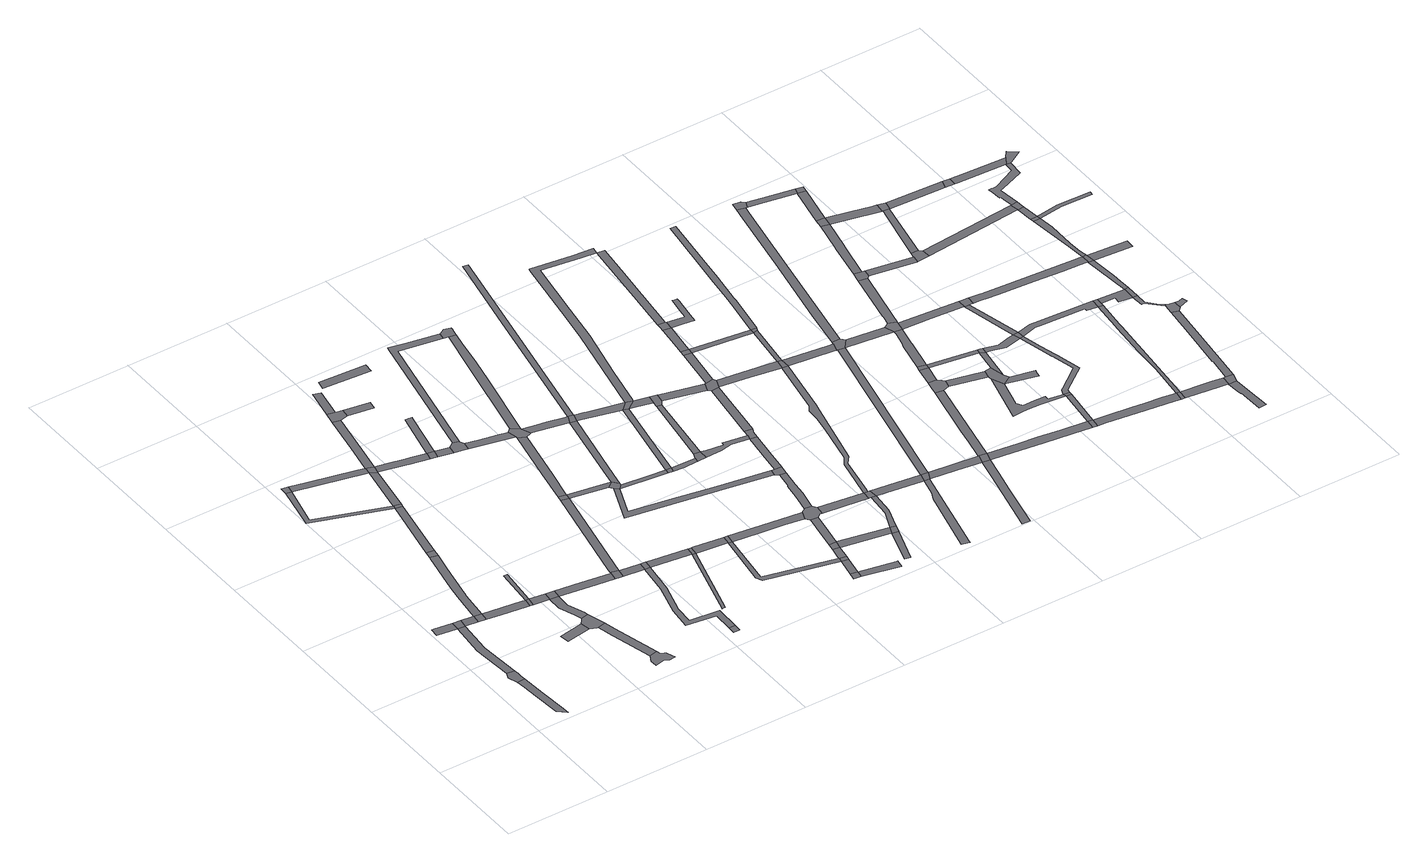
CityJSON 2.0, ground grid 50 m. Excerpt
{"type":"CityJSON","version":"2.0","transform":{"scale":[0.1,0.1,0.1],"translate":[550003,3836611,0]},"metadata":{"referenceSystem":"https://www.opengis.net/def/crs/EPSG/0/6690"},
"CityObjects":{
"road1":{"type":"Road","attributes":{"RoadStructureAttribute.sectionType":"1"},"geometry":[{"type":"MultiSurface","lod":"1","boundaries":[[[0,1,2,3,4,5,6,7,8,9]]]}]},
"road2":{"type":"Road","geometry":[{"type":"MultiSurface","lod":"1","boundaries":[[[10,11,12,4,3,13,14,15]]]}]},
"road3":{"type":"Road","attributes":{"RoadStructureAttribute.sectionType":"1"},"geometry":[{"type":"MultiSurface","lod":"1","boundaries":[[[16,17,10,15,18,19,20]]]}]},
"road4":{"type":"Road","attributes":{"RoadStructureAttribute.sectionType":"1"},"geometry":[{"type":"MultiSurface","lod":"1","boundaries":[[[21,22,23,24,16,25]]]}]},
"road5":{"type":"Road","geometry":[{"type":"MultiSurface","lod":"1","boundaries":[[[25,16,20,26]]]}]},
"road6":{"type":"Road","attributes":{"RoadStructureAttribute.sectionType":"1"},"geometry":[{"type":"MultiSurface","lod":"1","boundaries":[[[27,26,20,28,29,30]]]}]},
"road7":{"type":"Road","geometry":[{"type":"MultiSurface","lod":"1","boundaries":[[[30,29,31,32]]]}]},
"road8":{"type":"Road","attributes":{"RoadStructureAttribute.sectionType":"1"},"geometry":[{"type":"MultiSurface","lod":"1","boundaries":[[[33,34,35,36,30,32,37,38,39,40,41]]]}]},
"road9":{"type":"Road","attributes":{"RoadStructureAttribute.sectionType":"1"},"geometry":[{"type":"MultiSurface","lod":"1","boundaries":[[[42,32,31,43,44,45,46]]]}]},
"road10":{"type":"Road","geometry":[{"type":"MultiSurface","lod":"1","boundaries":[[[47,48,49,50]]]}]},
"road11":{"type":"Road","geometry":[{"type":"MultiSurface","lod":"1","boundaries":[[[51,52,53,54]]]}]},
"road12":{"type":"Road","geometry":[{"type":"MultiSurface","lod":"1","boundaries":[[[46,45,55,56]]]}]},
"road13":{"type":"Road","geometry":[{"type":"MultiSurface","lod":"1","boundaries":[[[57,33,41,58]]]}]},
"road14":{"type":"Road","attributes":{"RoadStructureAttribute.sectionType":"1"},"geometry":[{"type":"MultiSurface","lod":"1","boundaries":[[[52,59,60,61,62,53]]]}]},
"road15":{"type":"Road","attributes":{"RoadStructureAttribute.sectionType":"1"},"geometry":[{"type":"MultiSurface","lod":"1","boundaries":[[[56,55,63,64]]]}]},
"road16":{"type":"Road","geometry":[{"type":"MultiSurface","lod":"1","boundaries":[[[65,66,46,56]]]}]},
"road17":{"type":"Road","geometry":[{"type":"MultiSurface","lod":"1","boundaries":[[[67,68,69,70,71,72,73,74,75,76,77,78,79,80]]]}]},
"road18":{"type":"Road","geometry":[{"type":"MultiSurface","lod":"1","boundaries":[[[81,82,83,47,50,84,85,86]]]}]},
"road19":{"type":"Road","attributes":{"RoadStructureAttribute.sectionType":"1"},"geometry":[{"type":"MultiSurface","lod":"1","boundaries":[[[87,86,85,88,89,73,72]]]}]},
"road20":{"type":"Road","attributes":{"RoadStructureAttribute.sectionType":"1"},"geometry":[{"type":"MultiSurface","lod":"1","boundaries":[[[63,90,91,92,93,82,81,94,95,96,97]]]}]},
"road21":{"type":"Road","attributes":{"RoadStructureAttribute.sectionType":"1"},"geometry":[{"type":"MultiSurface","lod":"1","boundaries":[[[60,57,58,98,99]]]}]},
"road22":{"type":"Road","geometry":[{"type":"MultiSurface","lod":"1","boundaries":[[[64,63,97,100]]]}]},
"road23":{"type":"Road","attributes":{"RoadStructureAttribute.sectionType":"1"},"geometry":[{"type":"MultiSurface","lod":"1","boundaries":[[[101,102,54,53,103,104]]]}]},
"road24":{"type":"Road","geometry":[{"type":"MultiSurface","lod":"1","boundaries":[[[61,60,99,105]]]}]},
"road25":{"type":"Road","attributes":{"RoadStructureAttribute.sectionType":"1"},"geometry":[{"type":"MultiSurface","lod":"1","boundaries":[[[103,61,105,106,107]]]}]},
"road26":{"type":"Road","attributes":{"RoadStructureAttribute.sectionType":"1"},"geometry":[{"type":"MultiSurface","lod":"1","boundaries":[[[108,109,100,97,110,111,112]]]}]},
"road27":{"type":"Road","geometry":[{"type":"MultiSurface","lod":"1","boundaries":[[[104,103,107,113]]]}]},
"road28":{"type":"Road","geometry":[{"type":"MultiSurface","lod":"1","boundaries":[[[114,112,111,115,116,117]]]}]},
"road29":{"type":"Road","attributes":{"RoadStructureAttribute.sectionType":"1"},"geometry":[{"type":"MultiSurface","lod":"1","boundaries":[[[118,119,104,113,120,121]]]}]},
"road30":{"type":"Road","geometry":[{"type":"MultiSurface","lod":"1","boundaries":[[[122,123,124,125]]]}]},
"road31":{"type":"Road","attributes":{"RoadStructureAttribute.sectionType":"1"},"geometry":[{"type":"MultiSurface","lod":"1","boundaries":[[[126,127,128,113,107,129,130,131,132,133,134]]]}]},
"road32":{"type":"Road","attributes":{"RoadStructureAttribute.sectionType":"1"},"geometry":[{"type":"MultiSurface","lod":"1","boundaries":[[[135,136,137,138,139,122,125,140,141,142,143,144]]]}]},
"road33":{"type":"Road","attributes":{"RoadStructureAttribute.sectionType":"1"},"geometry":[{"type":"MultiSurface","lod":"1","boundaries":[[[145,146,117,116,147,135,148]]]}]},
"road34":{"type":"Road","geometry":[{"type":"MultiSurface","lod":"1","boundaries":[[[149,118,121,150,151,152]]]}]},
"road35":{"type":"Road","geometry":[{"type":"MultiSurface","lod":"1","boundaries":[[[148,135,144,153]]]}]},
"road36":{"type":"Road","attributes":{"RoadStructureAttribute.sectionType":"1"},"geometry":[{"type":"MultiSurface","lod":"1","boundaries":[[[154,155,114,117,156,157]]]}]},
"road37":{"type":"Road","attributes":{"RoadStructureAttribute.sectionType":"1"},"geometry":[{"type":"MultiSurface","lod":"1","boundaries":[[[158,149,152,159]]]}]},
"road38":{"type":"Road","geometry":[{"type":"MultiSurface","lod":"1","boundaries":[[[134,133,160,161]]]}]},
"road39":{"type":"Road","attributes":{"RoadStructureAttribute.sectionType":"1"},"geometry":[{"type":"MultiSurface","lod":"1","boundaries":[[[162,163,161,160,164,165]]]}]},
"road40":{"type":"Road","attributes":{"RoadStructureAttribute.sectionType":"1"},"geometry":[{"type":"MultiSurface","lod":"1","boundaries":[[[166,167,168,169,170,171]]]}]},
"road41":{"type":"Road","geometry":[{"type":"MultiSurface","lod":"1","boundaries":[[[172,173,151,150]]]}]},
"road42":{"type":"Road","attributes":{"RoadStructureAttribute.sectionType":"1"},"geometry":[{"type":"MultiSurface","lod":"1","boundaries":[[[174,153,144,175,176,166,177]]]}]},
"road43":{"type":"Road","geometry":[{"type":"MultiSurface","lod":"1","boundaries":[[[178,179,180,181,134,161]]]}]},
"road44":{"type":"Road","geometry":[{"type":"MultiSurface","lod":"1","boundaries":[[[182,183,165,164,184,185,186,187,188]]]}]},
"road45":{"type":"Road","geometry":[{"type":"MultiSurface","lod":"1","boundaries":[[[189,154,157,190]]]}]},
"road46":{"type":"Road","geometry":[{"type":"MultiSurface","lod":"1","boundaries":[[[177,166,171,191]]]}]},
"road47":{"type":"Road","attributes":{"RoadStructureAttribute.sectionType":"1"},"geometry":[{"type":"MultiSurface","lod":"1","boundaries":[[[192,193,194,195]]]}]},
"road48":{"type":"Road","attributes":{"RoadStructureAttribute.sectionType":"1"},"geometry":[{"type":"MultiSurface","lod":"1","boundaries":[[[196,197,189,190,198,199]]]}]},
"road49":{"type":"Road","attributes":{"RoadStructureAttribute.sectionType":"1"},"geometry":[{"type":"MultiSurface","lod":"1","boundaries":[[[190,157,200,201]]]}]},
"road50":{"type":"Road","attributes":{"RoadStructureAttribute.sectionType":"1"},"geometry":[{"type":"MultiSurface","lod":"1","boundaries":[[[202,203,186,185,204,205]]]}]},
"road51":{"type":"Road","attributes":{"RoadStructureAttribute.sectionType":"1"},"geometry":[{"type":"MultiSurface","lod":"1","boundaries":[[[206,191,171,207,208,209,210,211]]]}]},
"road52":{"type":"Road","geometry":[{"type":"MultiSurface","lod":"1","boundaries":[[[201,200,212,213,214,215,216,217,218]]]}]},
"road53":{"type":"Road","geometry":[{"type":"MultiSurface","lod":"1","boundaries":[[[211,210,219,220]]]}]},
"road54":{"type":"Road","geometry":[{"type":"MultiSurface","lod":"1","boundaries":[[[221,205,204,196,199,222,223,224]]]}]},
"road55":{"type":"Road","attributes":{"RoadStructureAttribute.sectionType":"1"},"geometry":[{"type":"MultiSurface","lod":"1","boundaries":[[[210,225,226,227,228,229,230,219]]]}]},
"road56":{"type":"Road","attributes":{"RoadStructureAttribute.sectionType":"1"},"geometry":[{"type":"MultiSurface","lod":"1","boundaries":[[[231,232,233,234,182,188,235,236,237]]]}]},
"road57":{"type":"Road","attributes":{"RoadStructureAttribute.sectionType":"1"},"geometry":[{"type":"MultiSurface","lod":"1","boundaries":[[[238,216,215,239,240,241]]]}]},
"road58":{"type":"Road","attributes":{"RoadStructureAttribute.sectionType":"1"},"geometry":[{"type":"MultiSurface","lod":"1","boundaries":[[[242,243,201,218,244,245]]]}]},
"road59":{"type":"Road","attributes":{"RoadStructureAttribute.sectionType":"1"},"geometry":[{"type":"MultiSurface","lod":"1","boundaries":[[[246,247,248,249,224,223,250,242,251]]]}]},
"road60":{"type":"Road","geometry":[{"type":"MultiSurface","lod":"1","boundaries":[[[252,253,254,255]]]}]},
"road61":{"type":"Road","attributes":{"RoadStructureAttribute.sectionType":"1"},"geometry":[{"type":"MultiSurface","lod":"1","boundaries":[[[256,220,219,257,258,259,260]]]}]},
"road62":{"type":"Road","attributes":{"RoadStructureAttribute.sectionType":"1"},"geometry":[{"type":"MultiSurface","lod":"1","boundaries":[[[227,261,252,255,262]]]}]},
"road63":{"type":"Road","attributes":{"RoadStructureAttribute.sectionType":"1"},"geometry":[{"type":"MultiSurface","lod":"1","boundaries":[[[214,263,264,265,266,267,268,269,270,271,272,273,215]]]}]},
"road64":{"type":"Road","attributes":{"RoadStructureAttribute.sectionType":"1"},"geometry":[{"type":"MultiSurface","lod":"1","boundaries":[[[274,275,221,224,276,277,278,279]]]}]},
"road65":{"type":"Road","geometry":[{"type":"MultiSurface","lod":"1","boundaries":[[[228,227,262,280]]]}]},
"road66":{"type":"Road","geometry":[{"type":"MultiSurface","lod":"1","boundaries":[[[241,240,281,282]]]}]},
"road67":{"type":"Road","attributes":{"RoadStructureAttribute.sectionType":"1"},"geometry":[{"type":"MultiSurface","lod":"1","boundaries":[[[283,284,228,280,285]]]}]},
"road68":{"type":"Road","geometry":[{"type":"MultiSurface","lod":"1","boundaries":[[[251,242,245,286]]]}]},
"road69":{"type":"Road","attributes":{"RoadStructureAttribute.sectionType":"1"},"geometry":[{"type":"MultiSurface","lod":"1","boundaries":[[[287,255,254,288,289]]]}]},
"road70":{"type":"Road","geometry":[{"type":"MultiSurface","lod":"1","boundaries":[[[290,291,283,285]]]}]},
"road71":{"type":"Road","attributes":{"RoadStructureAttribute.sectionType":"1"},"geometry":[{"type":"MultiSurface","lod":"1","boundaries":[[[282,281,292,293,294,295]]]}]},
"road72":{"type":"Road","attributes":{"RoadStructureAttribute.sectionType":"1"},"geometry":[{"type":"MultiSurface","lod":"1","boundaries":[[[296,297,291,290,298,299]]]}]},
"road73":{"type":"Road","attributes":{"RoadStructureAttribute.sectionType":"1"},"geometry":[{"type":"MultiSurface","lod":"1","boundaries":[[[300,241,282,301]]]}]},
"road74":{"type":"Road","attributes":{"RoadStructureAttribute.sectionType":"1"},"geometry":[{"type":"MultiSurface","lod":"1","boundaries":[[[302,303,304,305,306,307,308,286,245,309,310,311,312,313,300,314]]]}]},
"road75":{"type":"Road","geometry":[{"type":"MultiSurface","lod":"1","boundaries":[[[315,316,260,259,317,296,299,318,319,320,321,322,323]]]}]},
"road76":{"type":"Road","geometry":[{"type":"MultiSurface","lod":"1","boundaries":[[[324,325,326,237,236,274,279,327,328,329]]]}]},
"road77":{"type":"Road","geometry":[{"type":"MultiSurface","lod":"1","boundaries":[[[330,331,332,295,294,333,334]]]}]},
"road78":{"type":"Road","attributes":{"RoadStructureAttribute.sectionType":"1"},"geometry":[{"type":"MultiSurface","lod":"1","boundaries":[[[335,290,285,336,337,338,339]]]}]},
"road79":{"type":"Road","attributes":{"RoadStructureAttribute.sectionType":"1"},"geometry":[{"type":"MultiSurface","lod":"1","boundaries":[[[338,340,341,342]]]}]},
"road80":{"type":"Road","attributes":{"RoadStructureAttribute.sectionType":"1"},"geometry":[{"type":"MultiSurface","lod":"1","boundaries":[[[343,344,345,346,315,323,347,348,349]]]}]},
"road81":{"type":"Road","geometry":[{"type":"MultiSurface","lod":"1","boundaries":[[[314,300,301,350]]]}]},
"road82":{"type":"Road","attributes":{"RoadStructureAttribute.sectionType":"1"},"geometry":[{"type":"MultiSurface","lod":"1","boundaries":[[[351,330,334,352,353]]]}]},
"road83":{"type":"Road","geometry":[{"type":"MultiSurface","lod":"1","boundaries":[[[339,338,342,354,355,356]]]}]},
"road84":{"type":"Road","attributes":{"RoadStructureAttribute.sectionType":"1"},"geometry":[{"type":"MultiSurface","lod":"1","boundaries":[[[350,301,357,358,359,360,361]]]}]},
"road85":{"type":"Road","geometry":[{"type":"MultiSurface","lod":"1","boundaries":[[[269,268,343,349,362,363]]]}]},
"road86":{"type":"Road","attributes":{"RoadStructureAttribute.sectionType":"1"},"geometry":[{"type":"MultiSurface","lod":"1","boundaries":[[[364,321,320,365,366,367,368]]]}]},
"road87":{"type":"Road","attributes":{"RoadStructureAttribute.sectionType":"1"},"geometry":[{"type":"MultiSurface","lod":"1","boundaries":[[[369,370,371,372,334,333,373,374,375,376]]]}]},
"road88":{"type":"Road","attributes":{"RoadStructureAttribute.sectionType":"1"},"geometry":[{"type":"MultiSurface","lod":"1","boundaries":[[[377,378,379,380,251,286,381,382,383,384]]]}]},
"road89":{"type":"Road","geometry":[{"type":"MultiSurface","lod":"1","boundaries":[[[361,360,351,353,385,386,387]]]}]},
"road90":{"type":"Road","attributes":{"RoadStructureAttribute.sectionType":"1"},"geometry":[{"type":"MultiSurface","lod":"1","boundaries":[[[388,389,390,339,356,391,392,393]]]}]},
"road91":{"type":"Road","attributes":{"RoadStructureAttribute.sectionType":"1"},"geometry":[{"type":"MultiSurface","lod":"1","boundaries":[[[375,394,363,362,395,396]]]}]},
"road92":{"type":"Road","geometry":[{"type":"MultiSurface","lod":"1","boundaries":[[[397,368,367]]]}]},
"road93":{"type":"Road","geometry":[{"type":"MultiSurface","lod":"1","boundaries":[[[367,366,388,393,398,399,400]]]}]},
"road94":{"type":"Road","geometry":[{"type":"MultiSurface","lod":"1","boundaries":[[[401,376,375,396,402,403,404]]]}]},
"road95":{"type":"Road","attributes":{"RoadStructureAttribute.sectionType":"1"},"geometry":[{"type":"MultiSurface","lod":"1","boundaries":[[[405,406,387,386,407,408]]]}]},
"road96":{"type":"Road","attributes":{"RoadStructureAttribute.sectionType":"1"},"geometry":[{"type":"MultiSurface","lod":"1","boundaries":[[[409,410,401,404]]]}]},
"road97":{"type":"Road","attributes":{"RoadStructureAttribute.sectionType":"1"},"geometry":[{"type":"MultiSurface","lod":"1","boundaries":[[[411,412,413,414,415,416,417,418,419]]]}]},
"road98":{"type":"Road","attributes":{"RoadStructureAttribute.sectionType":"1"},"geometry":[{"type":"MultiSurface","lod":"1","boundaries":[[[420,398,393,421,422,411,423]]]}]},
"road99":{"type":"Road","geometry":[{"type":"MultiSurface","lod":"1","boundaries":[[[424,425,426,408,407,410,409,427,428]]]}]},
"road100":{"type":"Road","attributes":{"RoadStructureAttribute.sectionType":"1"},"geometry":[{"type":"MultiSurface","lod":"1","boundaries":[[[429,430,431,432,433,434,435,314,350,436,437,438,439,440,441,442,443,444]]]}]},
"road101":{"type":"Road","attributes":{"RoadStructureAttribute.sectionType":"1"},"geometry":[{"type":"MultiSurface","lod":"1","boundaries":[[[445,446,426,425,447]]]}]},
"road102":{"type":"Road","attributes":{"RoadStructureAttribute.sectionType":"1"},"geometry":[{"type":"MultiSurface","lod":"1","boundaries":[[[448,449,450,451,452,453,454,455,456,457,458,397,367,400,459,460,461,462,463,464,465,466]]]}]},
"road103":{"type":"Road","geometry":[{"type":"MultiSurface","lod":"1","boundaries":[[[423,411,419,467]]]}]},
"road104":{"type":"Road","geometry":[{"type":"MultiSurface","lod":"1","boundaries":[[[468,445,447,469]]]}]},
"road105":{"type":"Road","attributes":{"RoadStructureAttribute.sectionType":"1"},"geometry":[{"type":"MultiSurface","lod":"1","boundaries":[[[470,471,472,468,469,473,474,475]]]}]},
"road106":{"type":"Road","attributes":{"RoadStructureAttribute.sectionType":"1"},"geometry":[{"type":"MultiSurface","lod":"1","boundaries":[[[476,428,427,477,478,479,448,480]]]}]},
"road107":{"type":"Road","geometry":[{"type":"MultiSurface","lod":"1","boundaries":[[[481,482,483,470,475,484,485]]]}]},
"road108":{"type":"Road","attributes":{"RoadStructureAttribute.sectionType":"1"},"geometry":[{"type":"MultiSurface","lod":"1","boundaries":[[[486,467,419,487,488,489]]]}]},
"road109":{"type":"Road","attributes":{"RoadStructureAttribute.sectionType":"1"},"geometry":[{"type":"MultiSurface","lod":"1","boundaries":[[[490,491,492,493,494,495,496,497]]]}]},
"road110":{"type":"Road","attributes":{"RoadStructureAttribute.sectionType":"1"},"geometry":[{"type":"MultiSurface","lod":"1","boundaries":[[[469,447,498,499]]]}]},
"road111":{"type":"Road","geometry":[{"type":"MultiSurface","lod":"1","boundaries":[[[500,501,502,503,504,505,506,507,508,509,510,511,512,484,475]]]}]},
"road112":{"type":"Road","geometry":[{"type":"MultiSurface","lod":"1","boundaries":[[[480,448,466,513]]]}]},
"road113":{"type":"Road","attributes":{"RoadStructureAttribute.sectionType":"1"},"geometry":[{"type":"MultiSurface","lod":"1","boundaries":[[[514,515,516,423,467,517,518]]]}]},
"road114":{"type":"Road","attributes":{"RoadStructureAttribute.sectionType":"1"},"geometry":[{"type":"MultiSurface","lod":"1","boundaries":[[[443,519,520,481,485,521,522,523]]]}]},
"road115":{"type":"Road","geometry":[{"type":"MultiSurface","lod":"1","boundaries":[[[524,489,488,490,497,525,526]]]}]},
"road116":{"type":"Road","attributes":{"RoadStructureAttribute.sectionType":"1"},"geometry":[{"type":"MultiSurface","lod":"1","boundaries":[[[527,498,480,513]]]}]},
"road117":{"type":"Road","geometry":[{"type":"MultiSurface","lod":"1","boundaries":[[[499,498,527,528]]]}]},
"road118":{"type":"Road","attributes":{"RoadStructureAttribute.sectionType":"1"},"geometry":[{"type":"MultiSurface","lod":"1","boundaries":[[[529,513,466,530,531,532,533]]]}]},
"road119":{"type":"Road","attributes":{"RoadStructureAttribute.sectionType":"1"},"geometry":[{"type":"MultiSurface","lod":"1","boundaries":[[[534,535,536,524,526,537,538,539,540]]]}]},
"road120":{"type":"Road","geometry":[{"type":"MultiSurface","lod":"1","boundaries":[[[541,542,543,533,532,514,518,544,545]]]}]},
"road121":{"type":"Road","attributes":{"RoadStructureAttribute.sectionType":"1"},"geometry":[{"type":"MultiSurface","lod":"1","boundaries":[[[546,547,548,549,526,525,550,551,552,553,554]]]}]},
"road122":{"type":"Road","attributes":{"RoadStructureAttribute.sectionType":"1"},"geometry":[{"type":"MultiSurface","lod":"1","boundaries":[[[555,556,557,558,559,499,528,560,561,562,563,564,565]]]}]},
"road123":{"type":"Road","geometry":[{"type":"MultiSurface","lod":"1","boundaries":[[[566,567,534,540,568,569,570,571]]]}]},
"road124":{"type":"Road","attributes":{"RoadStructureAttribute.sectionType":"1"},"geometry":[{"type":"MultiSurface","lod":"1","boundaries":[[[572,566,571,573,574]]]}]},
"road125":{"type":"Road","geometry":[{"type":"MultiSurface","lod":"1","boundaries":[[[575,572,574,576]]]}]},
"road126":{"type":"Road","attributes":{"RoadStructureAttribute.sectionType":"1"},"geometry":[{"type":"MultiSurface","lod":"1","boundaries":[[[545,544,577,578]]]}]},
"road127":{"type":"Road","attributes":{"RoadStructureAttribute.sectionType":"1"},"geometry":[{"type":"MultiSurface","lod":"1","boundaries":[[[569,568,579,580,581]]]}]},
"road128":{"type":"Road","attributes":{"RoadStructureAttribute.sectionType":"1"},"geometry":[{"type":"MultiSurface","lod":"1","boundaries":[[[582,583,584,585,586,587,575,576,588,589,590,591,592]]]}]},
"road129":{"type":"Road","attributes":{"RoadStructureAttribute.sectionType":"1"},"geometry":[{"type":"MultiSurface","lod":"1","boundaries":[[[576,574,593,594]]]}]},
"road130":{"type":"Road","attributes":{"RoadStructureAttribute.sectionType":"1"},"geometry":[{"type":"MultiSurface","lod":"1","boundaries":[[[595,596,597,598,599,600,601,602,603,604,605,606,607,608,609,610,611]]]}]},
"road131":{"type":"Road","geometry":[{"type":"MultiSurface","lod":"1","boundaries":[[[612,613,578,577,582,592,614,615]]]}]},
"road132":{"type":"Road","attributes":{"RoadStructureAttribute.sectionType":"1"},"geometry":[{"type":"MultiSurface","lod":"1","boundaries":[[[616,617,618,619,542,541,620,621,622,623]]]}]},
"road133":{"type":"Road","geometry":[{"type":"MultiSurface","lod":"1","boundaries":[[[554,553,624,625]]]}]},
"road134":{"type":"Road","geometry":[{"type":"MultiSurface","lod":"1","boundaries":[[[626,581,580,627,595,611,628,629]]]}]},
"road135":{"type":"Road","attributes":{"RoadStructureAttribute.sectionType":"1"},"geometry":[{"type":"MultiSurface","lod":"1","boundaries":[[[603,554,625,630]]]}]},
"road136":{"type":"Road","geometry":[{"type":"MultiSurface","lod":"1","boundaries":[[[631,632,633,634,635,636,628,611]]]}]},
"road137":{"type":"Road","attributes":{"RoadStructureAttribute.sectionType":"1"},"geometry":[{"type":"MultiSurface","lod":"1","boundaries":[[[593,637,626,629,638,639,640,641]]]}]},
"road138":{"type":"Road","attributes":{"RoadStructureAttribute.sectionType":"1"},"geometry":[{"type":"MultiSurface","lod":"1","boundaries":[[[642,643,644,612,615,645,646]]]}]},
"road139":{"type":"Road","geometry":[{"type":"MultiSurface","lod":"1","boundaries":[[[604,603,630,647]]]}]},
"road140":{"type":"Road","geometry":[{"type":"MultiSurface","lod":"1","boundaries":[[[648,594,593,641,649]]]}]},
"road141":{"type":"Road","attributes":{"RoadStructureAttribute.sectionType":"1"},"geometry":[{"type":"MultiSurface","lod":"1","boundaries":[[[650,614,592,651,652,653,654,655,656]]]}]},
"road142":{"type":"Road","geometry":[{"type":"MultiSurface","lod":"1","boundaries":[[[657,658,659,642,646,660,661,662,663,664]]]}]},
"road143":{"type":"Road","attributes":{"RoadStructureAttribute.sectionType":"1"},"geometry":[{"type":"MultiSurface","lod":"1","boundaries":[[[665,666,667,668,649,641,669,670,671,672]]]}]},
"road144":{"type":"Road","attributes":{"RoadStructureAttribute.sectionType":"1"},"geometry":[{"type":"MultiSurface","lod":"1","boundaries":[[[673,674,675,676,677,678,625,624,679,680,681,682,683]]]}]},
"road145":{"type":"Road","attributes":{"RoadStructureAttribute.sectionType":"1"},"geometry":[{"type":"MultiSurface","lod":"1","boundaries":[[[684,685,686,687,688,689,690,672,691,692,693,694,695,696,697,604,647]]]}]},
"road146":{"type":"Road","geometry":[{"type":"MultiSurface","lod":"1","boundaries":[[[698,616,623,699,700,701]]]}]},
"road147":{"type":"Road","geometry":[{"type":"MultiSurface","lod":"1","boundaries":[[[702,665,672,690]]]}]},
"road148":{"type":"Road","attributes":{"RoadStructureAttribute.sectionType":"1"},"geometry":[{"type":"MultiSurface","lod":"1","boundaries":[[[703,704,705,706,657,664,707,708,709]]]}]},
"road149":{"type":"Road","attributes":{"RoadStructureAttribute.sectionType":"1"},"geometry":[{"type":"MultiSurface","lod":"1","boundaries":[[[710,711,665,702]]]}]},
"road150":{"type":"Road","attributes":{"RoadStructureAttribute.sectionType":"1"},"geometry":[{"type":"MultiSurface","lod":"1","boundaries":[[[712,663,662,713,714,715]]]}]},
"road151":{"type":"Road","geometry":[{"type":"MultiSurface","lod":"1","boundaries":[[[716,656,655,711,710,717,718,719]]]}]},
"road152":{"type":"Road","attributes":{"RoadStructureAttribute.sectionType":"1"},"geometry":[{"type":"MultiSurface","lod":"1","boundaries":[[[720,700,699,721,722,723]]]}]},
"road153":{"type":"Road","geometry":[{"type":"MultiSurface","lod":"1","boundaries":[[[724,703,709,725]]]}]},
"road154":{"type":"Road","geometry":[{"type":"MultiSurface","lod":"1","boundaries":[[[683,682,726,727]]]}]},
"road155":{"type":"Road","attributes":{"RoadStructureAttribute.sectionType":"1"},"geometry":[{"type":"MultiSurface","lod":"1","boundaries":[[[722,724,725,728]]]}]},
"road156":{"type":"Road","geometry":[{"type":"MultiSurface","lod":"1","boundaries":[[[729,730,715,714,731,732,733,734,735,736]]]}]},
"road157":{"type":"Road","attributes":{"RoadStructureAttribute.sectionType":"1"},"geometry":[{"type":"MultiSurface","lod":"1","boundaries":[[[737,738,702,690,739,740,741,742,743,744,745,746]]]}]},
"road158":{"type":"Road","geometry":[{"type":"MultiSurface","lod":"1","boundaries":[[[723,722,728,747]]]}]},
"road159":{"type":"Road","attributes":{"RoadStructureAttribute.sectionType":"1"},"geometry":[{"type":"MultiSurface","lod":"1","boundaries":[[[748,749,750,727,726,751,752,753,754]]]}]},
"road160":{"type":"Road","attributes":{"RoadStructureAttribute.sectionType":"1"},"geometry":[{"type":"MultiSurface","lod":"1","boundaries":[[[755,756,725,709,757,758,759,760]]]}]},
"road161":{"type":"Road","attributes":{"RoadStructureAttribute.sectionType":"1"},"geometry":[{"type":"MultiSurface","lod":"1","boundaries":[[[745,761,762,763,764,683,727,765,766,767,768]]]}]},
"road162":{"type":"Road","attributes":{"RoadStructureAttribute.sectionType":"1"},"geometry":[{"type":"MultiSurface","lod":"1","boundaries":[[[769,770,771,772,729,736,773,774]]]}]},
"road163":{"type":"Road","attributes":{"RoadStructureAttribute.sectionType":"1"},"geometry":[{"type":"MultiSurface","lod":"1","boundaries":[[[775,776,777,778,779,780,781,782]]]}]},
"road164":{"type":"Road","attributes":{"RoadStructureAttribute.sectionType":"1"},"geometry":[{"type":"MultiSurface","lod":"1","boundaries":[[[783,784,785,786,787,719,718,788,789,790,791,792,793,794,795,796,797,798]]]}]},
"road165":{"type":"Road","geometry":[{"type":"MultiSurface","lod":"1","boundaries":[[[754,753,775,782,799,800]]]}]},
"road166":{"type":"Road","geometry":[{"type":"MultiSurface","lod":"1","boundaries":[[[760,759,769,774,801,802]]]}]},
"road167":{"type":"Road","geometry":[{"type":"MultiSurface","lod":"1","boundaries":[[[746,745,768,803,804]]]}]},
"road168":{"type":"Road","attributes":{"RoadStructureAttribute.sectionType":"1"},"geometry":[{"type":"MultiSurface","lod":"1","boundaries":[[[805,734,733,806,807]]]}]},
"road169":{"type":"Road","attributes":{"RoadStructureAttribute.sectionType":"1"},"geometry":[{"type":"MultiSurface","lod":"1","boundaries":[[[808,809,810,811,800,799,812,813,814]]]}]},
"road170":{"type":"Road","attributes":{"RoadStructureAttribute.sectionType":"1"},"geometry":[{"type":"MultiSurface","lod":"1","boundaries":[[[804,803,815,816,817,818,819,820,821]]]}]},
"road171":{"type":"Road","attributes":{"RoadStructureAttribute.sectionType":"1"},"geometry":[{"type":"MultiSurface","lod":"1","boundaries":[[[822,802,801,823,824]]]}]},
"road172":{"type":"Road","geometry":[{"type":"MultiSurface","lod":"1","boundaries":[[[825,826,821,820,827]]]}]},
"road173":{"type":"Road","attributes":{"RoadStructureAttribute.sectionType":"1"},"geometry":[{"type":"MultiSurface","lod":"1","boundaries":[[[820,828,829,830,831,832,833,827]]]}]},
"road174":{"type":"Road","geometry":[{"type":"MultiSurface","lod":"1","boundaries":[[[834,835,836,831,830,808,814,837,838,839]]]}]},
"road175":{"type":"Road","attributes":{"RoadStructureAttribute.sectionType":"1"},"geometry":[{"type":"MultiSurface","lod":"1","boundaries":[[[840,821,826,841,842,843]]]}]},
"road176":{"type":"Road","geometry":[{"type":"MultiSurface","lod":"1","boundaries":[[[798,797,840,843,844,845]]]}]},
"road177":{"type":"Road","attributes":{"RoadStructureAttribute.sectionType":"1"},"geometry":[{"type":"MultiSurface","lod":"1","boundaries":[[[846,847,839,838,848,849]]]}]},
"road178":{"type":"Road","geometry":[{"type":"MultiSurface","lod":"1","boundaries":[[[850,824,823,851,852]]]}]},
"road179":{"type":"Road","attributes":{"RoadStructureAttribute.sectionType":"1"},"geometry":[{"type":"MultiSurface","lod":"1","boundaries":[[[853,854,855,856,857,858,859,798,845]]]}]},
"road180":{"type":"Road","geometry":[{"type":"MultiSurface","lod":"1","boundaries":[[[860,861,857,856]]]}]},
"road181":{"type":"Road","attributes":{"RoadStructureAttribute.sectionType":"1"},"geometry":[{"type":"MultiSurface","lod":"1","boundaries":[[[862,807,861,860]]]}]},
"road182":{"type":"Road","geometry":[{"type":"MultiSurface","lod":"1","boundaries":[[[863,864,805,807,862]]]}]},
"road183":{"type":"Road","attributes":{"RoadStructureAttribute.sectionType":"1"},"geometry":[{"type":"MultiSurface","lod":"1","boundaries":[[[844,843,865,866,867]]]}]},
"road184":{"type":"Road","attributes":{"RoadStructureAttribute.sectionType":"1"},"geometry":[{"type":"MultiSurface","lod":"1","boundaries":[[[868,869,870,871,872,852,851,873,874,875,876]]]}]},
"road185":{"type":"Road","attributes":{"RoadStructureAttribute.sectionType":"1"},"geometry":[{"type":"MultiSurface","lod":"1","boundaries":[[[875,877,878,879,880,881,882,883,884,885,886,887,864,863,888,889,890,891,892]]]}]},
"road186":{"type":"Road","attributes":{"RoadStructureAttribute.sectionType":"1"},"geometry":[{"type":"MultiSurface","lod":"1","boundaries":[[[893,860,856,894,895,896]]]}]},
"road187":{"type":"Road","geometry":[{"type":"MultiSurface","lod":"1","boundaries":[[[874,877,875]]]}]},
"road188":{"type":"Road","geometry":[{"type":"MultiSurface","lod":"1","boundaries":[[[897,876,875,892,898,899]]]}]}
},
"vertices":[
[171,51,0],[170,67,0],[160,203,0],[152,321,0],[115,320,0],[115,319,0],[119,273,0],[124,203,0],[133,66,0],[172,34,0],
[111,396,0],[106,385,0],[99,367,0],[150,349,0],[149,367,0],[148,389,0],
[115,759,0],[98,591,0],[134,588,0],[134,591,0],[151,755,0],
[35,813,0],[30,814,0],[23,815,0],[18,772,0],[119,802,0],
[157,797,0],
[216,789,0],[153,755,0],[212,747,0],[217,789,0],
[248,742,0],[254,784,0],
[294,1220,0],[293,1215,0],[250,1002,0],[237,935,0],[272,921,0],[274,934,0],[275,943,0],[311,1116,0],[330,1212,0],
[445,759,0],[317,733,0],[435,718,0],[451,716,0],[457,757,0],
[556,492,0],[438,474,0],[445,428,0],[564,446,0],
[52,1953,0],[49,1917,0],[74,1911,0],[81,1946,0],
[466,714,0],[472,756,0],
[301,1255,0],[337,1248,0],
[3,1701,0],[365,1575,0],[368,1594,0],[28,1714,0],
[543,704,0],[548,745,0],
[493,942,0],[477,944,0],
[734,131,0],[732,134,0],[729,134,0],[727,135,0],[713,144,0],[708,163,0],[668,153,0],[650,120,0],[654,87,0],[680,92,0],[698,96,0],[718,87,0],[720,85,0],[750,89,0],
[616,532,0],[578,522,0],[570,511,0],[596,435,0],[600,433,0],[639,443,0],
[652,391,0],[612,386,0],[613,381,0],
[541,635,0],[541,634,0],[542,631,0],[569,560,0],[612,550,0],[581,632,0],[581,636,0],[585,698,0],
[355,1340,0],[399,1568,0],
[591,740,0],
[386,1876,0],[165,1927,0],[412,1833,0],[417,1869,0],
[403,1587,0],
[413,1639,0],[445,1816,0],
[851,706,0],[715,723,0],[758,675,0],[846,664,0],[852,707,0],
[452,1855,0],
[853,712,0],[868,661,0],[883,659,0],[889,701,0],
[481,2200,0],[445,2012,0],[477,1982,0],[517,2190,0],
[1046,123,0],[1044,86,0],[1074,85,0],[1076,122,0],
[615,1821,0],[591,1826,0],[511,1843,0],[447,1816,0],[456,1814,0],[564,1791,0],[582,1787,0],[676,1767,0],[684,1807,0],
[983,646,0],[962,501,0],[921,348,0],[907,238,0],[1050,219,0],[1080,242,0],[937,258,0],[946,348,0],[985,491,0],[1009,643,0],
[893,700,0],[890,701,0],[976,647,0],[989,687,0],
[492,2258,0],[558,2202,0],[563,2242,0],[528,2248,0],
[1014,684,0],
[959,1227,0],[856,729,0],[899,748,0],[998,1219,0],
[520,2402,0],[556,2392,0],
[708,1760,0],[717,1800,0],
[723,1798,0],[720,1799,0],[778,1745,0],[787,1785,0],
[1203,617,0],[1096,246,0],[1095,242,0],[1104,244,0],[1112,245,0],[1218,614,0],
[679,2182,0],[686,2221,0],
[1047,680,0],[1141,626,0],[1191,619,0],[1209,659,0],
[772,2037,0],[772,2039,0],[756,2041,0],[740,2043,0],
[812,1802,0],[810,1800,0],[816,1737,0],[842,1732,0],[850,1771,0],[840,1792,0],[840,1794,0],
[965,1254,0],[1002,1246,0],
[1224,657,0],
[813,2395,0],[816,2440,0],[589,2456,0],[579,2412,0],
[1052,1677,0],[998,1417,0],[1033,1392,0],[1089,1660,0],
[1175,1188,0],[1203,1211,0],
[997,1740,0],[915,1757,0],[1054,1686,0],[1044,1730,0],
[1235,656,0],[1218,615,0],[1242,612,0],[1359,597,0],[1368,595,0],[1374,637,0],
[1181,1180,0],[1182,1178,0],[1188,1170,0],[1206,1151,0],[1226,1173,0],[1227,1181,0],[1227,1183,0],
[1388,593,0],[1394,635,0],
[1062,1747,0],[1116,1672,0],[1118,1673,0],[1098,1718,0],
[1329,337,0],[1344,307,0],[1684,226,0],[1688,247,0],[1685,248,0],[1349,330,0],
[1033,2468,0],[963,2481,0],[955,2483,0],[954,2477,0],[978,2441,0],[1182,2405,0],[1188,2438,0],
[1360,1157,0],[1398,1129,0],[1433,1126,0],[1436,1148,0],
[1290,1638,0],[1213,1262,0],[1240,1243,0],[1322,1632,0],
[1294,1678,0],[1214,1695,0],[1168,1704,0],[1103,1718,0],[1287,1639,0],[1307,1676,0],
[1667,135,0],[1660,100,0],[1694,94,0],[1701,129,0],
[1594,609,0],[1517,576,0],[1629,562,0],[1724,549,0],[1738,590,0],
[1682,218,0],[1717,218,0],
[1111,983,0],[1110,980,0],[1115,979,0],[1325,943,0],[1534,908,0],[1788,864,0],[1794,897,0],[1678,915,0],[1532,941,0],[1378,968,0],[1147,1008,0],
[1206,2400,0],[1162,2201,0],[1177,2068,0],[1201,2193,0],[1229,2336,0],[1240,2394,0],
[1721,241,0],
[1456,1123,0],[1463,1148,0],
[1700,313,0],[1690,260,0],[1733,307,0],
[1332,1671,0],
[1874,95,0],[1870,55,0],[1878,94,0],
[1741,347,0],[1706,345,0],
[1511,1119,0],[1566,1122,0],[1579,1122,0],[1581,1142,0],
[1740,528,0],[1720,420,0],[1763,466,0],[1774,524,0],
[1520,1583,0],[1546,1576,0],
[1555,1620,0],[1547,1622,0],[1537,1624,0],[1471,1639,0],[1383,1659,0],[1378,1660,0],[1337,1670,0],[1328,1631,0],[1374,1621,0],[1379,1620,0],[1383,1615,0],[1516,1584,0],[1558,1619,0],
[1761,606,0],[1761,604,0],[1738,531,0],[1774,526,0],[1794,541,0],[1804,539,0],[1809,581,0],[1797,599,0],[1796,602,0],
[1218,2453,0],[1214,2451,0],[1193,2440,0],[1243,2407,0],[1248,2436,0],[1250,2446,0],
[1593,1172,0],[1585,1153,0],[1585,1152,0],[1624,1123,0],[1623,1167,0],
[1744,347,0],[1736,307,0],[1960,264,0],[1964,263,0],[1981,301,0],
[1909,90,0],[1936,83,0],[1995,256,0],
[1806,852,0],[1793,767,0],[1789,768,0],[1779,695,0],[1815,697,0],[1824,763,0],[1837,847,0],
[1591,1610,0],
[1649,1523,0],[1628,1205,0],[1672,1518,0],
[1996,259,0],[2002,277,0],[2008,295,0],
[1559,1572,0],[1569,1570,0],[1651,1549,0],[1653,1549,0],[1660,1593,0],
[1843,890,0],[1811,894,0],
[1951,563,0],[1911,525,0],[2019,511,0],[2024,553,0],[2023,553,0],
[1733,1166,0],[1731,1151,0],[1650,1163,0],[1628,1167,0],[1703,1126,0],[1758,1136,0],[1843,1122,0],[1848,1147,0],
[1525,2758,0],[1442,2349,0],[1308,1682,0],[1307,1679,0],[1333,1674,0],[1468,2342,0],[1533,2666,0],[1549,2754,0],
[1686,1538,0],[1688,1540,0],[1695,1585,0],
[2032,509,0],[2021,391,0],[1984,306,0],[2008,296,0],[2043,399,0],[2055,507,0],
[1826,1004,0],[1859,1001,0],[1876,1117,0],
[2024,554,0],
[2053,550,0],[2043,551,0],[2042,551,0],
[1852,1176,0],[1881,1152,0],[1883,1156,0],[1890,1170,0],
[1838,1550,0],[1709,1582,0],[1884,1493,0],[1901,1535,0],
[1935,1482,0],[1897,1477,0],
[2277,477,0],[2256,391,0],[2238,356,0],[2160,43,0],[2159,38,0],[2197,28,0],[2198,34,0],[2301,473,0],[2302,475,0],
[2176,534,0],[2063,506,0],[2270,478,0],[2287,519,0],
[1946,1538,0],[1944,1540,0],[1908,1534,0],[1936,1484,0],[1953,1525,0],
[1945,2560,0],[1745,2585,0],[1741,2586,0],[1740,2579,0],[1689,2277,0],[1656,2085,0],[1558,1622,0],[1591,1612,0],[1592,1615,0],[1634,1812,0],[1694,2075,0],[1726,2267,0],[1774,2553,0],[1964,2526,0],[2034,2516,0],[2039,2549,0],
[1937,1741,0],[1935,1724,0],[1975,1736,0],
[2226,1441,0],[2225,1438,0],[2173,1165,0],[2155,1140,0],[2153,1138,0],[2152,1119,0],[2149,1078,0],[2137,1000,0],[2094,797,0],[2067,759,0],[2026,564,0],[2044,562,0],[2082,754,0],[2112,790,0],[2192,1120,0],[2196,1137,0],[2200,1153,0],[2253,1431,0],[2254,1436,0],
[2322,515,0],
[1941,1768,0],[1977,1763,0],
[1962,1929,0],[1961,1926,0],[1947,1805,0],[1983,1805,0],[2000,1921,0],[2000,1923,0],
[2225,1488,0],[2079,1463,0],[2220,1441,0],[2224,1441,0],[2234,1486,0],
[1967,1973,0],[1967,1970,0],[1964,1948,0],[2005,1968,0],[2002,1968,0],
[2324,515,0],[2426,458,0],[2545,443,0],[2557,486,0],
[2547,443,0],[2525,346,0],[2498,226,0],[2446,5,0],[2484,5,0],[2534,227,0],[2561,345,0],[2582,436,0],
[2263,1701,0],[2265,1726,0],
[2050,1917,0],[2110,1909,0],[2113,1929,0],[2116,1951,0],[2117,1952,0],[2132,2056,0],[2134,2072,0],[2121,2073,0],[2109,2074,0],[2097,1997,0],[2090,1956,0],[2090,1954,0],[2073,1957,0],
[2254,1483,0],
[2484,1408,0],[2289,529,0],[2287,521,0],[2324,527,0],[2518,1402,0],
[2023,2420,0],[1994,2189,0],[2029,2179,0],[2053,2365,0],[2071,2511,0],
[2557,487,0],[2583,437,0],[2596,481,0],
[2285,1706,0],
[2292,1721,0],
[2473,1455,0],[2254,1438,0],[2476,1409,0],[2481,1409,0],[2492,1453,0],
[2651,939,0],[2595,669,0],[2578,589,0],[2638,686,0],[2689,923,0],[2690,931,0],[2691,935,0],
[2535,1466,0],[2494,1463,0],[2492,1456,0],[2518,1404,0],[2552,1446,0],
[3055,423,0],[2941,437,0],[2833,451,0],[2744,462,0],[2647,429,0],[2833,405,0],[2963,388,0],[3058,376,0],[3064,422,0],
[2380,2479,0],[2341,2211,0],[2325,2100,0],[2306,1967,0],[2298,1914,0],[2328,1922,0],[2329,1935,0],[2330,1942,0],[2352,2094,0],[2371,2225,0],[2407,2477,0],
[2667,1013,0],[2658,969,0],[2722,943,0],[2732,982,0],[2722,992,0],[2707,1008,0],
[2685,1102,0],[2708,1013,0],[2725,1093,0],
[2690,1125,0],[2730,1116,0],
[2746,1375,0],[2733,1423,0],
[2887,904,0],[2894,903,0],[2903,942,0],
[2747,1375,0],[2745,1359,0],[2730,1291,0],[2725,1281,0],[2724,1278,0],[2722,1274,0],[2732,1124,0],[2762,1266,0],[2763,1270,0],[2764,1274,0],[2784,1370,0],
[2956,1056,0],[2960,1079,0],
[2898,884,0],[2831,633,0],[2828,625,0],[2867,628,0],[2871,628,0],[2904,628,0],[2969,627,0],[3073,614,0],[3088,612,0],[3085,629,0],[3078,630,0],[3013,639,0],[3013,659,0],[2963,662,0],[2904,661,0],[2887,690,0],[2924,827,0],
[2757,1436,0],[2738,1426,0],[2794,1417,0],[2795,1422,0],
[2678,2425,0],[2666,2362,0],[2603,2033,0],[2532,1665,0],[2564,1622,0],[2641,2024,0],[2709,2382,0],[2716,2415,0],
[3080,373,0],[3086,418,0],
[2938,948,0],[2897,888,0],[2966,853,0],[2953,878,0],
[3111,608,0],
[2951,819,0],[2962,816,0],[3072,788,0],[3077,807,0],[3081,826,0],[2970,852,0],
[2939,950,0],[2953,882,0],[2960,922,0],[2964,946,0],[2981,1046,0],
[2820,1743,0],[2768,1489,0],[2768,1487,0],[2807,1481,0],[2862,1734,0],
[3113,624,0],
[2974,1077,0],[2986,1075,0],
[2803,1416,0],[2784,1371,0],[2925,1362,0],[3078,1351,0],[3081,1351,0],[3083,1350,0],[3084,1391,0],
[2830,1792,0],[2824,1765,0],[2822,1753,0],[2872,1743,0],[2873,1744,0],[2874,1745,0],[2880,1782,0],[2867,1784,0],
[3141,1077,0],[3113,1071,0],[3054,1057,0],[2996,1073,0],[3001,1041,0],[3072,1024,0],[3117,1033,0],[3151,1040,0],
[3463,371,0],[3407,378,0],[3333,387,0],[3265,396,0],[3158,409,0],[3088,418,0],[3119,368,0],[3303,345,0],[3435,327,0],[3468,323,0],[3474,370,0],
[3115,642,0],[3217,718,0],[3242,736,0],[3212,863,0],[3211,867,0],[3192,949,0],[3169,1045,0],[3178,928,0],[3192,866,0],[3193,863,0],[3219,751,0],[3205,740,0],[3105,664,0],[3095,657,0],
[2685,2463,0],[2723,2414,0],[2738,2446,0],[2722,2460,0],
[3168,1080,0],
[2900,2134,0],[2870,1986,0],[2869,1982,0],[2866,1970,0],[2905,1960,0],[2909,1978,0],[2941,2125,0],
[3107,1349,0],[3083,1347,0],
[3039,1757,0],[3043,1718,0],[3097,1709,0],[3102,1747,0],
[3099,1390,0],[3116,1348,0],[3126,1348,0],[3129,1388,0],
[2813,2431,0],[2761,2407,0],[2948,2373,0],[2958,2403,0],
[2908,2176,0],[2948,2173,0],
[3486,321,0],[3492,367,0],
[2987,2365,0],
[3107,1772,0],[3102,1749,0],[3099,1709,0],[3104,1710,0],[3158,1715,0],[3154,1757,0],[3150,1761,0],[3142,1770,0],
[3285,1093,0],[3238,1096,0],[3246,1066,0],[3267,1065,0],[3486,1053,0],[3486,1047,0],[3486,1038,0],[3531,1032,0],[3539,1031,0],[3542,1077,0],
[2993,2396,0],
[3646,349,0],[3590,356,0],[3507,366,0],[3544,314,0],[3646,301,0],[3688,295,0],[3694,342,0],
[3154,2125,0],[3063,2146,0],[3054,2100,0],[3125,2083,0],[3169,2074,0],[3175,2120,0],
[3524,887,0],[3523,868,0],[3505,689,0],[3496,551,0],[3493,376,0],[3545,868,0],[3547,888,0],[3562,1029,0],
[3174,2072,0],[3168,2045,0],[3151,1968,0],[3137,1908,0],[3184,1977,0],[3203,2069,0],
[3688,293,0],[3692,238,0],[3693,215,0],[3696,215,0],[3702,91,0],[3739,93,0],[3730,238,0],[3728,293,0],
[3668,1347,0],[3636,1350,0],[3347,1371,0],[3188,1383,0],[3187,1383,0],[3157,1346,0],[3185,1344,0],[3186,1344,0],[3186,1341,0],[3247,1336,0],[3366,1328,0],[3459,1320,0],[3555,1313,0],[3636,1308,0],[3677,1305,0],[3679,1347,0],
[3740,338,0],[3706,341,0],
[3204,2070,0],[3213,2111,0],
[3564,1044,0],[3566,1076,0],
[3631,1802,0],[3635,1760,0],[3639,1760,0],
[3767,829,0],[3748,678,0],[3718,459,0],[3723,458,0],[3758,484,0],[3777,636,0],[3800,818,0],
[3631,1040,0],[3631,1036,0],[3629,1010,0],[3657,1006,0],[3685,1003,0],[3693,1002,0],[3697,1067,0],
[3251,2108,0],[3477,2056,0],[3488,2096,0],
[3717,1032,0],[3716,1068,0],[3716,1002,0],
[3697,942,0],[3710,941,0],[3773,877,0],[3775,888,0],[3748,911,0],[3716,952,0],
[3796,879,0],[3795,879,0],[3790,879,0],[3803,822,0],[3818,835,0],[3819,876,0],
[3677,1302,0],[3715,1124,0],[3714,1171,0],[3702,1301,0],
[3698,1345,0],[3698,1347,0],
[3859,880,0],[3838,873,0],[3819,836,0],[3866,854,0],
[3489,2098,0],[3521,2053,0],[3523,2093,0],
[3693,1387,0],[3687,1453,0],[3689,1583,0],[3681,1661,0],[3648,1658,0],[3659,1547,0],[3670,1437,0],
[3679,1678,0],[3646,1677,0],
[3670,1763,0],
[3666,1805,0],[3637,1802,0],
[3710,1300,0],[3889,1285,0],[3892,1328,0],
[3789,2079,0],[3786,2079,0],[3601,2089,0],[3538,2093,0],[3526,2093,0],[3536,2053,0],[3771,2040,0],[3772,2040,0],[3798,2079,0],
[3771,2039,0],[3768,1993,0],[3655,1940,0],[3635,1940,0],[3630,1940,0],[3615,1941,0],[3617,1926,0],[3622,1868,0],[3628,1869,0],[3631,1848,0],[3637,1807,0],[3655,1910,0],[3671,1913,0],[3787,1960,0],[3794,2037,0],[3794,2039,0],
[3790,1694,0],[3802,1676,0],[3952,1670,0],[3955,1690,0],
[3823,2111,0],[3797,2039,0],[3866,2079,0]
]}
